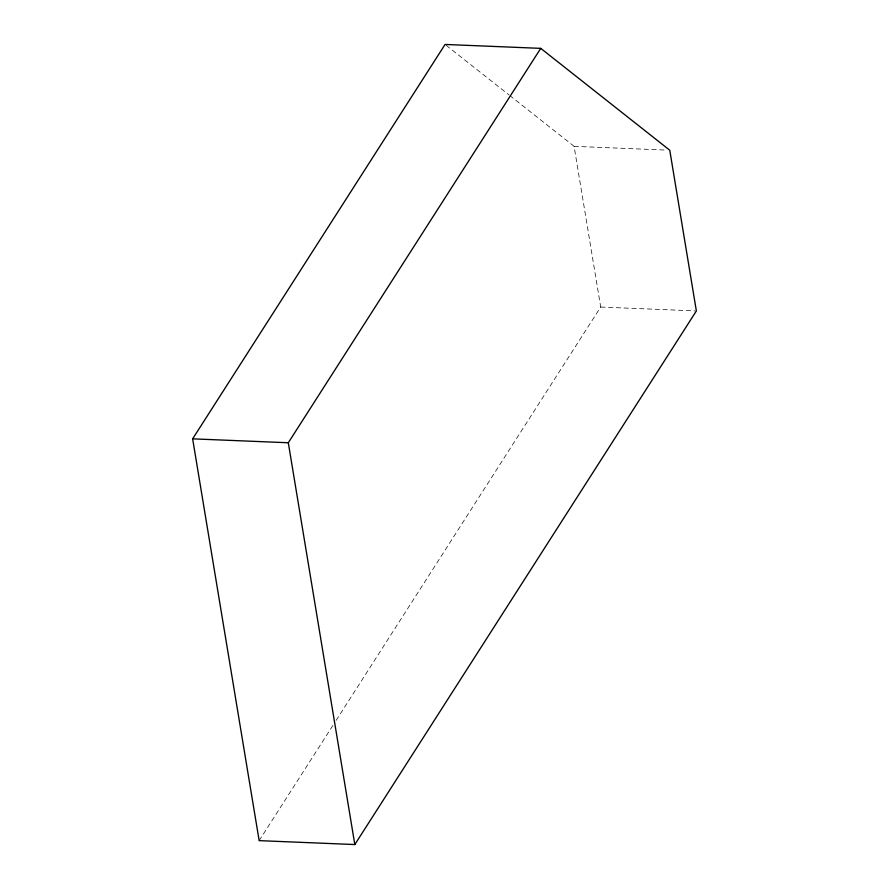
<?xml version="1.0" encoding="UTF-8"?>
<svg xmlns="http://www.w3.org/2000/svg" width="889" height="889" viewBox="0 0 889 889"><rect width="100%" height="100%" fill="white"/><g stroke="black" fill="none" stroke-linecap="round" stroke-linejoin="round"><path stroke-width="0.67" stroke-dasharray="4.45 3.33" d="M259.155 840.638L333.142 725.046M336.131 720.379L600.697 307.038L574.094 146.329L510.13 95.812M574.094 146.329L666.983 150.119M600.697 307.038L694.976 310.894M446.167 45.306L509.041 94.956"/><path stroke-width="1.33" d="M192.635 438.844L445.078 44.45L540.745 48.362L669.761 150.23L696.365 310.95L354.822 844.55L259.155 840.638L192.635 438.844L288.303 442.755L540.745 48.362M288.303 442.755L354.822 844.55"/></g></svg>
